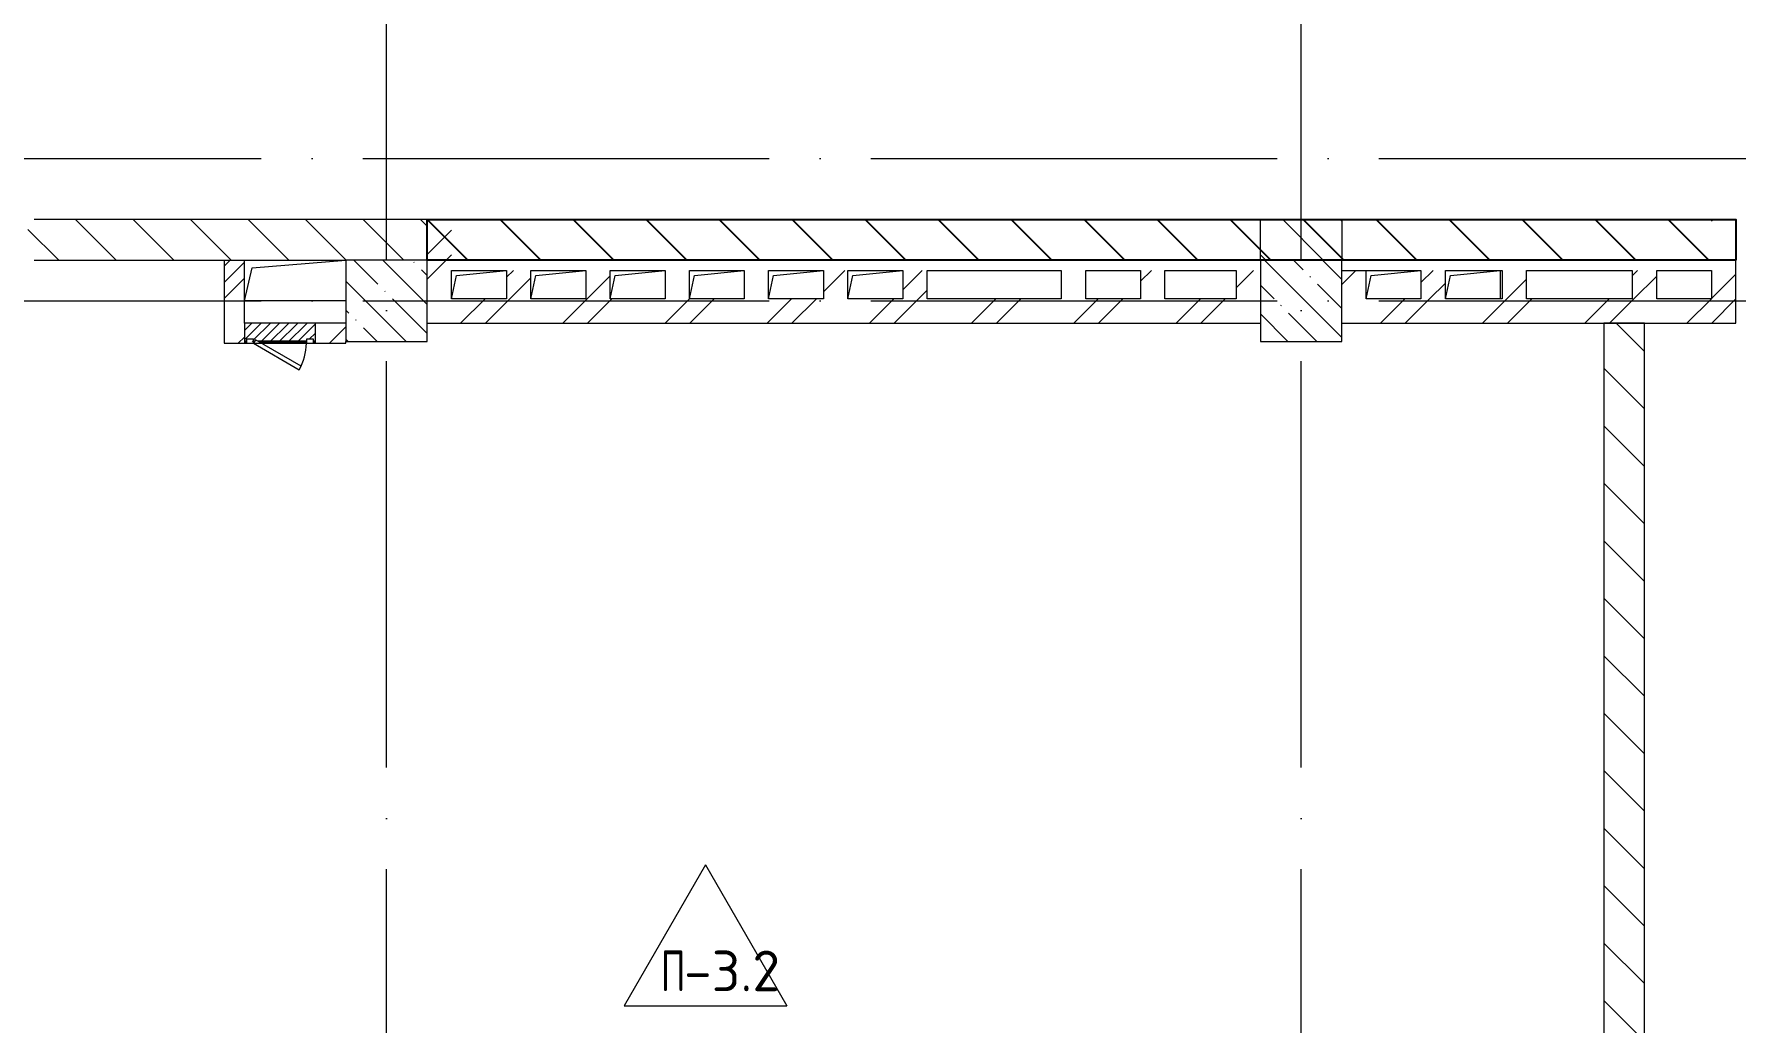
# Model space of a CAD drawing. Header units: millimetres. Extents: x -68946 to 288321, y -402657 to 324925.
# Drawn here: x 54127 to 62502, y -211820 to -206953 of the extents above; entities that cross this region are included whole.
import ezdxf

# ---------------------------------------------------------------- set-up
doc = ezdxf.new("R2010")
doc.units = ezdxf.units.MM
doc.linetypes.add('ADSK_Линия сетки', pattern=[2500, 2000, -250, 0, -250])
for name, color, linetype, lineweight in [('A-DETL-GENF-OTLN', 250, 'Continuous', 5), ('A-DOOR-____-MCUT', 250, 'Continuous', 5), ('A-DOOR-____-OTLN', 250, 'Continuous', 5), ('A-FLOR-____-IDEN', 11, 'Continuous', 9), ('A-FLOR-____-OTLN', 192, 'Continuous', 9), ('A-GENM-____-MCUT', 250, 'Continuous', 25), ('A-GENM-____-OTLN', 250, 'Continuous', 9), ('A-GLAZ-____-OTLN', 250, 'Continuous', 5), ('A-WALL-____-MCUT', 250, 'Continuous', 13), ('A-WALL-____-PATT', 250, 'Continuous', 13), ('S-COLS-____-MCUT', 250, 'Continuous', 25), ('S-COLS-____-OTLN', 250, 'Continuous', 9), ('S-GRID-____-OTLN', 250, 'Continuous', 9)]:
    doc.layers.add(name, color=color, linetype=linetype, lineweight=lineweight)
doc.styles.add('ISOCPEUR_2', font='isocpeur.ttf', dxfattribs={"height": 160})
pattern_1 = [(135, (-3188.22, -259241.39), (-141.42136, -141.42136), [])]
pattern_2 = [(45, (-3188.22, -259241.4), (-224.5064, 224.5064), []), (45, (-3108.85, -259241.4), (0, 449.0128), []), (45, (-3267.6, -259241.4), (0, 449.0128), [])]
pattern_3 = [(45, (-3188.22, -259241.4), (-251.4472, 251.4472), []), (45, (-3188.22, -258860.4), (-251.4472, 251.4472), [])]

# ---------------------------------------------------------------- blocks, each defined once
blk = doc.blocks.new('_Wn_-As_OpeningMEP_floor__Rectangular - _Wn_-As_OpeningMEP_floor__Rectangular-32466847-АР1_Маркировочный план 3 этажа')
at = {"layer": 'A-DETL-GENF-OTLN', "lineweight": 5}
for p, q in [((-250, -50), (-212.2, 112.2)), ((-212.2, 112.2), (250, 150))]:
    blk.add_line(p, q, dxfattribs=at)
blk = doc.blocks.new('_Wn_-As_OpeningMEP_floor__Rectangular - _Wn_-As_OpeningMEP_floor__Rectangular-32466859-АР1_Маркировочный план 3 этажа')
at = {"layer": 'A-DETL-GENF-OTLN', "lineweight": 5}
for p, q in [((-135, -20), (-110.5, 95.5)), ((-110.5, 95.5), (135, 120))]:
    blk.add_line(p, q, dxfattribs=at)
blk = doc.blocks.new('BSC_Колонна _Прямоугольная - 400x400-V60-АР1_Маркировочный план 3 этажа')
at = {"layer": 'S-COLS-____-OTLN', "lineweight": 5}
h = blk.add_hatch(dxfattribs=at)
h.set_pattern_fill('FP_34', color=256, style=0, pattern_type=2)
h.set_pattern_definition([(135, (-59049.98, -50975), (-142.5619, -142.5619), []), (135, (-58907.42, -50975), (-142.5619, -142.5619), [252.016, -50.403, 3.353, -47.05])])
h.paths.add_polyline_path([(-200, -200), (200, -200), (200, 200), (-200, 200), (-200, -140.8)])
at = {"layer": 'S-COLS-____-MCUT', "lineweight": 5}
for p, q in [((200, 200), (-200, 200)), ((-200, 200), (-200, -200)), ((200, -200), (200, 200)), ((-200, -200), (200, -200))]:
    blk.add_line(p, q, dxfattribs=at)
blk = doc.blocks.new('BSC_Колонна _Прямоугольная - 400x400-V61-АР1_Маркировочный план 3 этажа')
at = {"layer": 'S-COLS-____-OTLN', "lineweight": 5}
h = blk.add_hatch(dxfattribs=at)
h.set_pattern_fill('FP_35', color=256, style=0, pattern_type=2)
h.set_pattern_definition([(135, (-63549.98, -50975), (-142.5619, -142.5619), []), (135, (-63407.42, -50975), (-142.5619, -142.5619), [252.016, -50.403, 3.353, -47.05])])
h.paths.add_polyline_path([(200, -200), (200, 200), (-200, 200), (-200, -200)])
at = {"layer": 'S-COLS-____-MCUT', "lineweight": 5}
for p, q in [((200, 200), (-200, 200)), ((-200, 200), (-200, -200)), ((200, -200), (200, 200)), ((-200, -200), (200, -200))]:
    blk.add_line(p, q, dxfattribs=at)
blk = doc.blocks.new('АР_Люк - ЛРС_ВК_350х400_наружный_NCS S 1000-N-42749090-АР1_Маркировочный план 3 этажа')
at = {"layer": 'A-DOOR-____-OTLN'}
h = blk.add_hatch(dxfattribs=at)
h.set_pattern_fill('FP_54', color=256, style=0, pattern_type=2)
h.set_pattern_definition([(45, (125, 0), (-22.6274, 22.6274), [])])
h.paths.add_polyline_path([(-5, 50), (-5, 30), (-40, 30), (-40, 50), (-50, 50), (-50, -50), (300, -50), (300, 50), (290, 50), (290, 47.1), (275.5, 43), (290, 43), (290, 30), (255, 30), (255, 37.1), (265, 40), (255, 41), (255, 50), (250, 50), (249.2, 40), (245, 32.7), (215, 50), (19.8, 50)])
at = {"layer": 'A-DETL-GENF-OTLN', "lineweight": 5}
for p, q in [((300, 50), (-50, 50)), ((-50, 50), (-50, -50)), ((300, -50), (300, 50)), ((-50, -50), (300, -50))]:
    blk.add_line(p, q, dxfattribs=at)
at = {"layer": 'A-DOOR-____-MCUT', "lineweight": 5}
for p, q in [((29.8, 180), (19.8, 162.7)), ((255, 50), (29.8, 180)), ((19.8, 162.7), (245, 32.7)), ((-5, 50), (-40, 50)), ((-40, 50), (-40, 30)), ((-40, 30), (-5, 30)), ((-5, 30), (-5, 50)), ((245, 32.7), (255, 50)), ((290, 50), (255, 50)), ((255, 50), (255, 30)), ((255, 30), (290, 30)), ((290, 30), (290, 50))]:
    blk.add_line(p, q, dxfattribs=at)
blk.add_arc((255, 50), 260, 150, 180, dxfattribs=at)
at = {"layer": 'A-DOOR-____-OTLN'}
blk.add_line((255, 50), (29.8, 180), dxfattribs=at)
blk = doc.blocks.new('ASML_АР_Отделка Люка - ВО Отделка люков_Грунтовка 0_Шпатлевка 0_Окраска 0_0-42723977-АР1_Маркировочный план 3 этажа')
at = {"layer": 'A-GENM-____-MCUT', "lineweight": 5}
for p, q in [((-165, 3), (-175, 3)), ((-175, 3), (-175, 0)), ((102.1, 3), (-130, 3)), ((130, 3), (126, 3)), ((175, 3), (165, 3)), ((175, 0), (175, 3)), ((-175, 0), (-165, 0)), ((-130, 0), (107.3, 0)), ((124.2, 0), (130, 0)), ((165, 0), (175, 0))]:
    blk.add_line(p, q, dxfattribs=at)
blk = doc.blocks.new('AAR_СКБ_Марка_Перекрытия - Марка пола-17325028-АР1_Маркировочный план 3 этажа')
at = {"layer": 'A-FLOR-____-IDEN'}
for p, q in [((0, 6.932), (-4.002, 0)), ((0, 6.932), (4.002, 0)), ((-4.002, 0), (4.002, 0))]:
    blk.add_line(p, q, dxfattribs=at)

msp = doc.modelspace()

# ---------------------------------------------------------------- hatches: boundary and pattern name
h = msp.add_hatch()
h.set_pattern_fill('ANSI31', color=256, scale=80, angle=90)
h.set_pattern_definition([(135, (56061.78, -207866.4), (-179.605, -179.605), [])])
h.paths.add_polyline_path([(62501.7544, -208066.3886), (56061.7763, -208066.3886), (56061.7763, -207866.3886), (62501.7544, -207866.3886)])
at = {"layer": 'A-WALL-____-PATT', "lineweight": 15, "true_color": 0x000000}
h = msp.add_hatch(dxfattribs=at)
h.set_pattern_fill('FP_1', color=18, style=0, pattern_type=2)
h.set_pattern_definition(pattern_1)
h.paths.add_polyline_path([(52096.7763, -208066.3892), (52096.7763, -207866.3892), (51882.3763, -207866.3892), (51882.3763, -208066.3892), (52066.7763, -208066.3892)])
h.paths.add_polyline_path([(54096.7763, -208066.3892), (54482.3763, -208066.3892), (54482.3763, -207866.3892), (54096.7763, -207866.3892), (54096.7763, -207989.7916)])
h = msp.add_hatch(dxfattribs=at)
h.set_pattern_fill('FP_1', color=18, style=0, pattern_type=2)
h.set_pattern_definition(pattern_1)
h.paths.add_polyline_path([(55161.7088, -208066.3892), (55225.8002, -208066.3886), (56061.7763, -208066.3886), (56061.7544, -207866.3892), (54482.3763, -207866.3892), (54482.3763, -208066.3892), (54937.4405, -208066.3892)])
h = msp.add_hatch(dxfattribs=at)
h.set_pattern_fill('FP_2', color=18, style=0, pattern_type=2)
h.set_pattern_definition(pattern_3)
h.paths.add_polyline_path([(56061.7544, -208256.3886), (56181.7544, -208256.3886), (56181.7544, -207866.3886), (56061.7763, -207866.4343), (56061.7544, -208151.0103)])
h = msp.add_hatch(dxfattribs=at)
h.set_pattern_fill('FP_1', color=18, style=0, pattern_type=2)
h.set_pattern_definition(pattern_1)
h.paths.add_polyline_path([(60561.7763, -208066.3892), (60561.7763, -207866.3892), (60161.7544, -207866.3892), (60161.7544, -208066.3886), (60561.7544, -208066.3886)])
h = msp.add_hatch(dxfattribs=at)
h.set_pattern_fill('FP_2', color=18, style=0, pattern_type=2)
h.set_pattern_definition(pattern_3)
h.paths.add_polyline_path([(62501.7544, -208376.3886), (62501.7544, -207866.3886), (62381.7544, -207866.3892), (62381.7544, -208376.3886)])
h = msp.add_hatch(dxfattribs=at)
h.set_pattern_fill('FP_9', color=18, style=0, pattern_type=2)
h.set_pattern_definition(pattern_2)
h.paths.add_polyline_path([(55061.7763, -208475.3886), (55161.7763, -208475.3886), (55161.7088, -208066.3892), (55061.7763, -208067.2566), (55061.7763, -208466.3886)])
h = msp.add_hatch(dxfattribs=at)
h.set_pattern_fill('FP_2', color=18, style=0, pattern_type=2)
h.set_pattern_definition(pattern_3)
h.paths.add_polyline_path([(56451.7764, -208256.3886), (56571.7763, -208256.3886), (56571.7763, -208116.3886), (56451.7763, -208116.3886)])
h = msp.add_hatch(dxfattribs=at)
h.set_pattern_fill('FP_2', color=18, style=0, pattern_type=2)
h.set_pattern_definition(pattern_3)
h.paths.add_polyline_path([(56841.7764, -208256.3886), (56961.7763, -208256.3886), (56961.7763, -208116.3886), (56841.7763, -208116.3886)])
h = msp.add_hatch(dxfattribs=at)
h.set_pattern_fill('FP_2', color=18, style=0, pattern_type=2)
h.set_pattern_definition(pattern_3)
h.paths.add_polyline_path([(57231.7765, -208256.3886), (57351.7763, -208256.3886), (57351.7763, -208116.3886), (57231.7763, -208116.3886), (57231.7763, -208227.2272)])
h = msp.add_hatch(dxfattribs=at)
h.set_pattern_fill('FP_2', color=18, style=0, pattern_type=2)
h.set_pattern_definition(pattern_3)
h.paths.add_polyline_path([(58116.7768, -208256.3886), (58131.7762, -208256.3886), (58131.7763, -208116.3886), (58011.7763, -208116.3886), (58011.7763, -208256.3886)])
h = msp.add_hatch(dxfattribs=at)
h.set_pattern_fill('FP_2', color=18, style=0, pattern_type=2)
h.set_pattern_definition(pattern_3)
h.paths.add_polyline_path([(58521.7763, -208256.3886), (58521.7763, -208116.3886), (58401.7763, -208116.3886), (58401.7859, -208256.3886)])
h = msp.add_hatch(dxfattribs=at)
h.set_pattern_fill('FP_2', color=18, style=0, pattern_type=2)
h.set_pattern_definition(pattern_3)
h.paths.add_polyline_path([(59691.7763, -208256.3886), (59691.7763, -208116.3886), (59571.7763, -208116.3886), (59571.7763, -208256.3886)])
h = msp.add_hatch(dxfattribs=at)
h.set_pattern_fill('FP_2', color=18, style=0, pattern_type=2)
h.set_pattern_definition(pattern_3)
h.paths.add_polyline_path([(60041.7544, -208256.3886), (60161.7544, -208256.3886), (60161.7544, -208116.3886), (60041.7544, -208116.3886), (60041.7544, -208155.6874)])
h = msp.add_hatch(dxfattribs=at)
h.set_pattern_fill('FP_2', color=18, style=0, pattern_type=2)
h.set_pattern_definition(pattern_3)
h.paths.add_polyline_path([(60561.7544, -208376.3886), (60681.7544, -208376.3886), (60681.7544, -208116.3886), (60561.7544, -208116.3886), (60561.7544, -208293.2956)])
h = msp.add_hatch(dxfattribs=at)
h.set_pattern_fill('FP_2', color=18, style=0, pattern_type=2)
h.set_pattern_definition(pattern_3)
h.paths.add_polyline_path([(60962.2042, -208256.3886), (61071.7544, -208256.3886), (61071.7544, -208116.3886), (60951.7544, -208116.3886), (60951.7544, -208256.3886)])
h = msp.add_hatch(dxfattribs=at)
h.set_pattern_fill('FP_2', color=18, style=0, pattern_type=2)
h.set_pattern_definition(pattern_3)
h.paths.add_polyline_path([(61471.7863, -208256.3886), (61471.7863, -208116.3886), (61351.7863, -208116.7629), (61351.7863, -208256.3886)])
h = msp.add_hatch(dxfattribs=at)
h.set_pattern_fill('FP_2', color=18, style=0, pattern_type=2)
h.set_pattern_definition(pattern_3)
h.paths.add_polyline_path([(61991.7544, -208256.3886), (62111.7544, -208256.3886), (62111.7544, -208116.3886), (61991.7544, -208116.3886), (61991.7544, -208203.0552)])
h = msp.add_hatch(dxfattribs=at)
h.set_pattern_fill('FP_2', color=18, style=0, pattern_type=2)
h.set_pattern_definition(pattern_3)
h.paths.add_polyline_path([(56171.055, -208376.3886), (60161.7544, -208376.3886), (60161.7544, -208256.3892), (56061.7544, -208256.3892), (56061.7763, -208376.3873), (56072.1259, -208376.3886)])
h = msp.add_hatch(dxfattribs=at)
h.set_pattern_fill('FP_2', color=18, style=0, pattern_type=2)
h.set_pattern_definition(pattern_3)
h.paths.add_polyline_path([(60961.294, -208376.3886), (62381.7544, -208376.3886), (62381.7544, -208256.3892), (60681.7544, -208256.3892), (60681.7544, -208376.3886), (60695.6964, -208376.3886)])
h = msp.add_hatch(dxfattribs=at)
h.set_pattern_fill('FP_9', color=18, style=0, pattern_type=2)
h.set_pattern_definition(pattern_2)
h.paths.add_polyline_path([(55661.7544, -208475.3886), (55661.7544, -208375.3886), (55511.7763, -208375.3886), (55511.7763, -208475.3886), (55524.2374, -208475.3886)])
h = msp.add_hatch(dxfattribs=at)
h.set_pattern_fill('FP_1', color=18, style=0, pattern_type=2)
h.set_pattern_definition(pattern_1)
h.paths.add_polyline_path([(62051.7863, -215716.3886), (62051.7863, -208376.3886), (61851.7863, -208376.3886), (61851.7863, -215716.3886)])

# ---------------------------------------------------------------- linework, layer by layer
msp.add_lwpolyline([(62501.7544, -208066.3886), (56061.7763, -208066.3886), (56061.7763, -207866.3886), (62501.7544, -207866.3886)], close=True)
at = {"layer": 'A-FLOR-____-OTLN', "color": 18, "lineweight": 5, "true_color": 0x000000}
for p, q in [((61341.7544, -208116.3886), (61341.7544, -208256.3886)), ((55661.7544, -208266.3886), (55161.7763, -208266.3886))]:
    msp.add_line(p, q, dxfattribs=at)
at = {"layer": 'A-WALL-____-MCUT', "color": 18, "lineweight": 15, "true_color": 0x000000}
for p, q in [((56061.7763, -207866.3892), (54126.7763, -207866.3892)), ((56061.7544, -207866.3886), (56061.7544, -208066.3886)), ((60161.7544, -207866.3886), (56061.7544, -207866.3886)), ((56061.7763, -208066.3886), (56061.7763, -207866.3892)), ((60161.7544, -208066.3886), (60161.7544, -207866.3886)), ((60561.7763, -207866.3892), (60161.7544, -207866.3892)), ((62501.7544, -207866.3886), (60561.7763, -207866.3886)), ((60561.7763, -207866.3886), (60561.7763, -208066.3886)), ((62501.7544, -208376.3886), (62501.7544, -207866.3886)), ((54126.7763, -208066.3892), (55661.7544, -208066.3892)), ((55061.7763, -208066.3892), (55061.7763, -208475.3886)), ((55161.7763, -208375.3886), (55161.7763, -208066.3892)), ((56181.7544, -208256.3886), (56181.7544, -208116.3886)), ((56181.7544, -208116.3886), (56451.7763, -208116.3886)), ((56451.7763, -208116.3886), (56451.7763, -208256.3886)), ((56571.7763, -208256.3886), (56571.7763, -208116.3886)), ((56571.7763, -208116.3886), (56841.7763, -208116.3886)), ((56841.7763, -208116.3886), (56841.7763, -208256.3886)), ((56961.7763, -208256.3886), (56961.7763, -208116.3886)), ((56961.7763, -208116.3886), (57231.7763, -208116.3886)), ((57231.7763, -208116.3886), (57231.7763, -208256.3886)), ((57351.7763, -208256.3886), (57351.7763, -208116.3886)), ((57351.7763, -208116.3886), (57621.7763, -208116.3886)), ((57621.7763, -208116.3886), (57621.7763, -208256.3886)), ((57741.7763, -208256.3886), (57741.7763, -208116.3886)), ((57741.7763, -208116.3886), (58011.7763, -208116.3886)), ((58011.7763, -208116.3886), (58011.7763, -208256.3886)), ((58131.7763, -208256.3886), (58131.7763, -208116.3886)), ((58131.7763, -208116.3886), (58401.7763, -208116.3886)), ((58401.7763, -208116.3886), (58401.7763, -208256.3886)), ((58521.7763, -208256.3886), (58521.7763, -208116.3886)), ((58521.7763, -208116.3886), (59181.7763, -208116.3886)), ((59181.7763, -208116.3886), (59181.7763, -208256.3886)), ((59301.7763, -208116.3886), (59571.7763, -208116.3886)), ((59301.7763, -208256.3886), (59301.7763, -208116.3886)), ((59571.7763, -208116.3886), (59571.7763, -208256.3886)), ((59691.7763, -208116.3886), (60041.7544, -208116.3886)), ((59691.7763, -208256.3886), (59691.7763, -208116.3886)), ((60041.7544, -208116.3886), (60041.7544, -208256.3886)), ((60561.7544, -208116.3886), (60951.7544, -208116.3886)), ((60681.7544, -208256.3886), (60681.7544, -208116.3886)), ((60951.7544, -208116.3886), (60951.7544, -208256.3886)), ((61071.7544, -208256.3886), (61071.7544, -208116.3886)), ((61071.7544, -208116.3886), (61351.7863, -208116.3886)), ((61351.7863, -208116.3886), (61351.7863, -208256.3886)), ((61471.7863, -208256.3886), (61471.7863, -208116.3886)), ((61471.7863, -208116.3886), (61991.7544, -208116.3886)), ((61991.7544, -208116.3886), (61991.7544, -208256.3886)), ((62111.7544, -208116.3886), (62381.7544, -208116.3886)), ((62111.7544, -208256.3886), (62111.7544, -208116.3886)), ((62381.7544, -208116.3886), (62381.7544, -208256.3886)), ((56451.7763, -208256.3886), (56181.7544, -208256.3886)), ((56841.7763, -208256.3886), (56571.7763, -208256.3886)), ((57231.7763, -208256.3886), (56961.7763, -208256.3886)), ((57621.7763, -208256.3886), (57351.7763, -208256.3886)), ((58011.7763, -208256.3886), (57741.7763, -208256.3886)), ((58401.7763, -208256.3886), (58131.7763, -208256.3886)), ((59181.7763, -208256.3886), (58521.7763, -208256.3886)), ((59571.7763, -208256.3886), (59301.7763, -208256.3886)), ((60041.7544, -208256.3886), (59691.7763, -208256.3886)), ((60951.7544, -208256.3886), (60681.7544, -208256.3886)), ((61351.7863, -208256.3886), (61071.7544, -208256.3886)), ((61991.7544, -208256.3886), (61471.7863, -208256.3886)), ((62381.7544, -208256.3886), (62111.7544, -208256.3886)), ((55661.7544, -208375.3886), (55161.7763, -208375.3886)), ((56061.7544, -208376.3886), (60161.7544, -208376.3886)), ((60561.7544, -208376.3886), (62501.7544, -208376.3886)), ((62051.7863, -208376.3886), (61851.7863, -208376.3886)), ((61851.7863, -208376.3886), (61851.7863, -215716.3886)), ((62051.7863, -215716.3886), (62051.7863, -208376.3886)), ((55061.7763, -208475.3886), (55171.7763, -208475.3886)), ((55246.7763, -208475.3886), (55466.7763, -208475.3886)), ((55501.7763, -208475.3886), (55661.7544, -208475.3886)), ((55661.7544, -208475.3886), (55661.7544, -208466.3886))]:
    msp.add_line(p, q, dxfattribs=at)
at = {"layer": 'S-GRID-____-OTLN', "color": 18, "linetype": 'ADSK_Линия сетки', "true_color": 0x000000}
for p, q in [((55861.7763, -220563.733), (55861.7763, -199653.1503)), ((60361.7763, -220563.733), (60361.7763, -199653.1503)), ((-6757.7749, -207566.3886), (70471.963, -207566.3886)), ((-6757.7749, -208266.3886), (70471.963, -208266.3886))]:
    msp.add_line(p, q, dxfattribs=at)

# ---------------------------------------------------------------- block references
at = {"layer": 'A-DOOR-____-OTLN', "color": 18, "true_color": 0x000000, "rotation": 180}
msp.add_blockref('АР_Люк - ЛРС_ВК_350х400_наружный_NCS S 1000-N-42749090-АР1_Маркировочный план 3 этажа', (55461.7763, -208425.3886), dxfattribs=at)
at = {"layer": 'A-FLOR-____-IDEN', "color": 18, "true_color": 0x000000, "xscale": 99.99999999999993, "yscale": 99.99999999999993, "zscale": 99.99999999999993}
msp.add_blockref('AAR_СКБ_Марка_Перекрытия - Марка пола-17325028-АР1_Маркировочный план 3 этажа', (57431.0696, -211735.5881), dxfattribs=at)
at = {"layer": 'A-GENM-____-OTLN', "color": 18, "lineweight": 5, "true_color": 0x000000, "rotation": 180}
msp.add_blockref('ASML_АР_Отделка Люка - ВО Отделка люков_Грунтовка 0_Шпатлевка 0_Окраска 0_0-42723977-АР1_Маркировочный план 3 этажа', (55336.7763, -208465.3886), dxfattribs=at)
at = {"layer": 'A-GLAZ-____-OTLN', "color": 18, "true_color": 0x000000}
for name, p in [('_Wn_-As_OpeningMEP_floor__Rectangular - _Wn_-As_OpeningMEP_floor__Rectangular-32466847-АР1_Маркировочный план 3 этажа', (55411.7763, -208216.3886)), ('_Wn_-As_OpeningMEP_floor__Rectangular - _Wn_-As_OpeningMEP_floor__Rectangular-32466859-АР1_Маркировочный план 3 этажа', (56316.7763, -208236.3889)), ('_Wn_-As_OpeningMEP_floor__Rectangular - _Wn_-As_OpeningMEP_floor__Rectangular-32466859-АР1_Маркировочный план 3 этажа', (56706.7763, -208236.3889)), ('_Wn_-As_OpeningMEP_floor__Rectangular - _Wn_-As_OpeningMEP_floor__Rectangular-32466859-АР1_Маркировочный план 3 этажа', (57096.7763, -208236.3889)), ('_Wn_-As_OpeningMEP_floor__Rectangular - _Wn_-As_OpeningMEP_floor__Rectangular-32466859-АР1_Маркировочный план 3 этажа', (57486.7763, -208236.3889)), ('_Wn_-As_OpeningMEP_floor__Rectangular - _Wn_-As_OpeningMEP_floor__Rectangular-32466859-АР1_Маркировочный план 3 этажа', (57876.7763, -208236.3889)), ('_Wn_-As_OpeningMEP_floor__Rectangular - _Wn_-As_OpeningMEP_floor__Rectangular-32466859-АР1_Маркировочный план 3 этажа', (58266.7763, -208236.3889)), ('_Wn_-As_OpeningMEP_floor__Rectangular - _Wn_-As_OpeningMEP_floor__Rectangular-32466859-АР1_Маркировочный план 3 этажа', (60816.7544, -208236.3889)), ('_Wn_-As_OpeningMEP_floor__Rectangular - _Wn_-As_OpeningMEP_floor__Rectangular-32466859-АР1_Маркировочный план 3 этажа', (61206.7544, -208236.3889))]:
    msp.add_blockref(name, p, dxfattribs=at)
at = {"layer": 'S-COLS-____-OTLN', "color": 18, "lineweight": 5, "true_color": 0x000000}
for name, p in [('BSC_Колонна _Прямоугольная - 400x400-V60-АР1_Маркировочный план 3 этажа', (55861.7544, -208266.3886)), ('BSC_Колонна _Прямоугольная - 400x400-V61-АР1_Маркировочный план 3 этажа', (60361.7544, -208266.3886))]:
    msp.add_blockref(name, p, dxfattribs=at)

# ---------------------------------------------------------------- texts
at = {"layer": 'A-FLOR-____-IDEN', "color": 18, "true_color": 0x000000, "char_height": 200, "attachment_point": 1, "style": 'ISOCPEUR_2'}
for s, insert, width in [('\\fISOCPEUR|b0|i0|c204|p34|;\\W.7;П', (57209.7347, -211464.2023), 140.295312), ('-3.2', (57325.4899, -211464.2023), 420.885937)]:
    msp.add_mtext(s, dxfattribs=dict(at, insert=insert, width=width))

doc.saveas('drawing.dxf')
